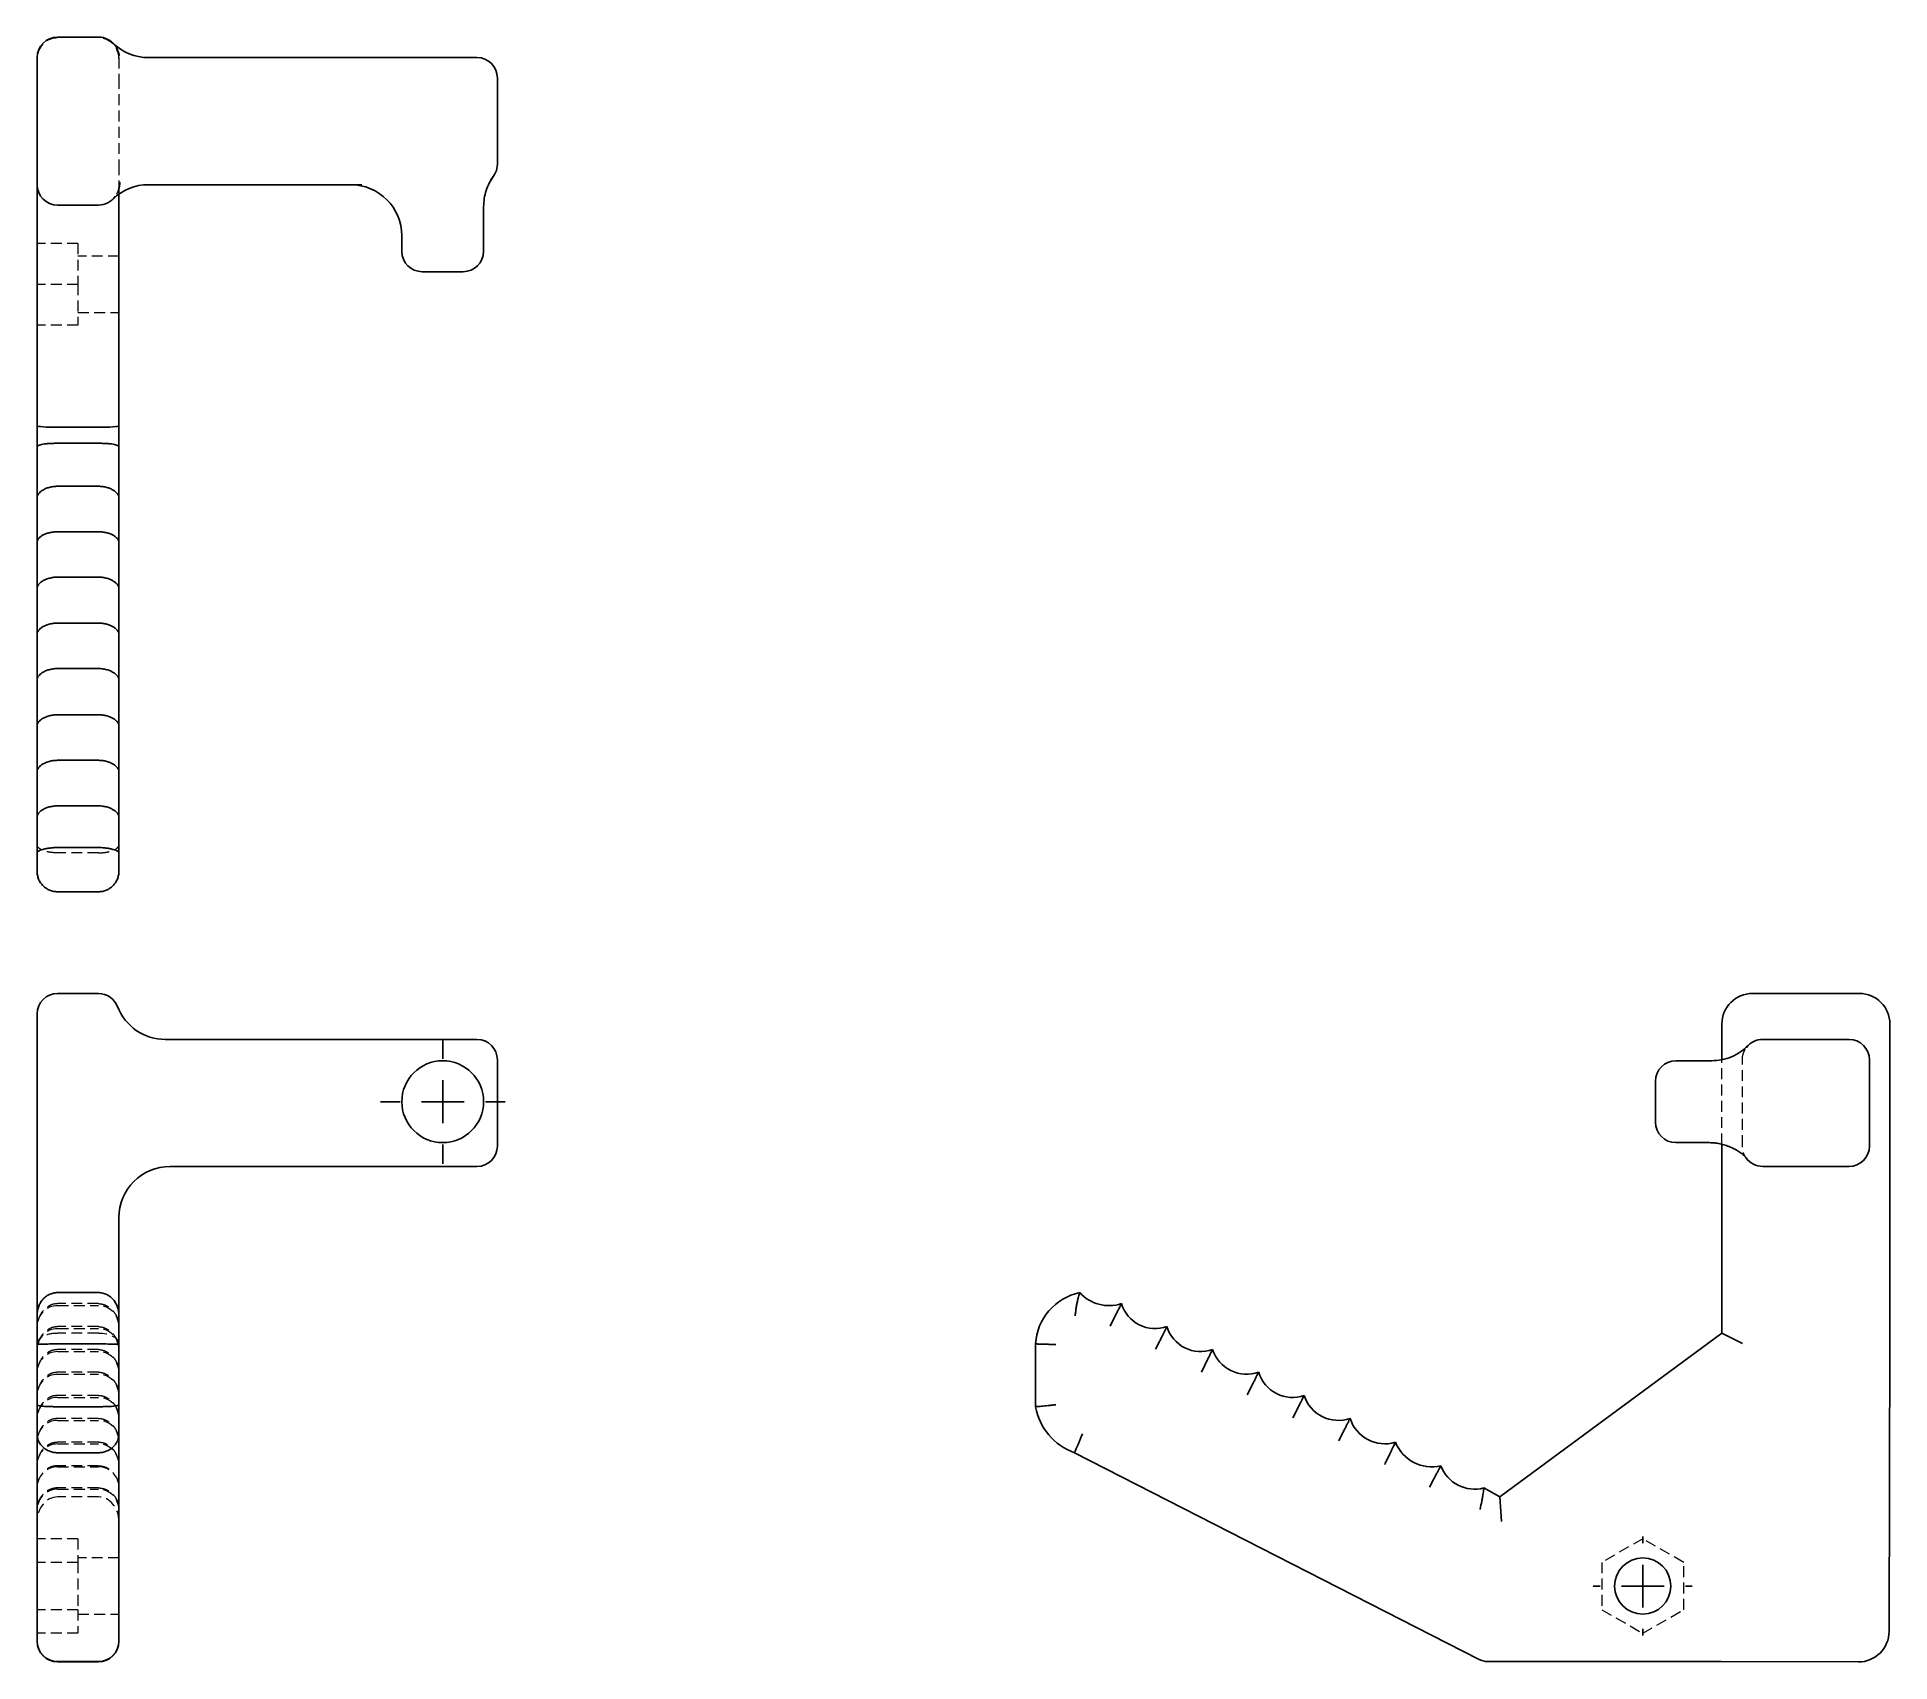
# Model space of a CAD drawing. Header units: millimetres. Extents: x 56 to 273, y 18 to 208.
import ezdxf

# ---------------------------------------------------------------- set-up
doc = ezdxf.new("R2010")
doc.units = ezdxf.units.MM
doc.linetypes.add('HIDDEN', pattern=[1.905, 1.27, -0.635])
doc.layers.add('10', color=7, linetype='Continuous')

# ---------------------------------------------------------------- blocks, each defined once
blk = doc.blocks.new('SW_CENTERMARKSYMBOL_0')
at = {"layer": '10', "color": 0}
for p, q in [((0, 5), (0, 7.29)), ((0, 0), (0, 2.5)), ((-5, 0), (-7.29, 0)), ((0, 0), (-2.5, 0)), ((0, 0), (0, -2.5)), ((0, 0), (2.5, 0)), ((5, 0), (7.29, 0)), ((0, -5), (0, -7.29))]:
    blk.add_line(p, q, dxfattribs=at)
blk = doc.blocks.new('SW_CENTERMARKSYMBOL_1')
at = {"layer": '10', "color": 0}
for p, q in [((0, 5), (0, 5.79)), ((0, 0), (0, 2.5)), ((-5, 0), (-5.79, 0)), ((0, 0), (-2.5, 0)), ((0, 0), (0, -2.5)), ((0, 0), (2.5, 0)), ((5, 0), (5.79, 0)), ((0, -5), (0, -5.79))]:
    blk.add_line(p, q, dxfattribs=at)

msp = doc.modelspace()

# ---------------------------------------------------------------- linework, layer by layer
at = {"color": 7, "linetype": 'Continuous', "lineweight": 25}
for p, q in [((63.33, 208), (58.54, 208)), ((56.14, 204.41), (56.14, 205.61)), ((56.14, 191.92), (56.14, 204.41)), ((69.19, 205.61), (107.63, 205.61)), ((110.03, 203.21), (110.03, 193.12)), ((56.14, 190.73), (56.14, 191.92)), ((56.14, 162.52), (56.14, 190.73)), ((65.72, 189.62), (65.72, 162.52)), ((94.02, 190.73), (69.19, 190.73)), ((63.33, 188.33), (58.54, 188.33)), ((108.41, 182.94), (108.41, 188.19)), ((98.83, 184.74), (98.83, 182.94)), ((106.01, 180.55), (101.22, 180.55)), ((56.14, 160.04), (56.14, 162.52)), ((63.33, 162.35), (58.54, 162.35)), ((65.72, 162.52), (65.72, 160.04)), ((56.14, 154.11), (56.14, 160.04)), ((63.33, 160.47), (58.54, 160.47)), ((65.72, 160.04), (65.72, 154.11)), ((56.14, 148.87), (56.14, 154.11)), ((63.33, 155.44), (58.54, 155.44)), ((65.72, 154.11), (65.72, 148.87)), ((63.33, 150.12), (58.54, 150.12)), ((56.14, 143.48), (56.14, 148.87)), ((65.72, 148.87), (65.72, 143.48)), ((56.14, 138.12), (56.14, 143.48)), ((63.33, 144.81), (58.54, 144.81)), ((65.72, 143.48), (65.72, 138.12)), ((63.33, 139.43), (58.54, 139.43)), ((56.14, 132.78), (56.14, 138.12)), ((65.72, 138.12), (65.72, 132.78)), ((56.14, 127.42), (56.14, 132.78)), ((63.33, 134.12), (58.54, 134.12)), ((65.72, 132.78), (65.72, 127.42)), ((63.33, 128.71), (58.54, 128.71)), ((56.14, 122.05), (56.14, 127.42)), ((65.72, 127.42), (65.72, 122.05)), ((56.14, 116.73), (56.14, 122.05)), ((63.33, 123.38), (58.54, 123.38)), ((65.72, 122.05), (65.72, 116.73)), ((63.33, 118.05), (58.54, 118.05)), ((56.14, 112.65), (56.14, 116.73)), ((65.72, 116.73), (65.72, 112.65)), ((63.33, 113.18), (58.54, 113.18)), ((56.14, 110.39), (56.14, 112.65)), ((65.72, 112.65), (65.72, 110.39)), ((63.33, 108), (58.54, 108)), ((63.33, 96.11), (58.54, 96.11)), ((256.92, 96.11), (269.41, 96.11)), ((56.14, 92.52), (56.14, 93.71)), ((65.57, 94.55), (65.56, 94.57)), ((56.14, 58.4), (56.14, 92.52)), ((253.33, 88.35), (253.33, 92.52)), ((273, 92.52), (273, 56.41)), ((71.15, 90.73), (107.63, 90.73)), ((258.12, 90.73), (268.21, 90.73)), ((110.03, 88.34), (110.03, 78.25)), ((252.14, 88.23), (247.94, 88.23)), ((270.61, 88.34), (270.61, 78.25)), ((245.55, 83.44), (245.55, 85.83)), ((245.55, 81.04), (245.55, 83.44)), ((247.94, 78.65), (251.86, 78.65)), ((253.33, 56.34), (253.33, 78.46)), ((107.63, 75.85), (71.71, 75.85)), ((268.21, 75.85), (258.12, 75.85)), ((65.72, 70.21), (65.72, 58.4)), ((63.33, 61.1), (58.54, 61.1)), ((56.14, 55.02), (56.14, 58.4)), ((65.72, 58.4), (65.72, 55.02)), ((273, 56.41), (272.91, 21.47)), ((56.14, 47.99), (56.14, 55.02)), ((63.33, 55.1), (58.54, 55.1)), ((65.72, 55.02), (65.72, 47.99)), ((173, 47.75), (173, 55.1)), ((227.35, 37.19), (253.33, 56.34)), ((253.33, 56.34), (255.73, 55.13)), ((56.14, 44.57), (56.14, 47.99)), ((63.33, 47.75), (58.54, 47.75)), ((65.72, 47.99), (65.72, 44.57)), ((56.14, 20.33), (56.14, 44.57)), ((65.72, 44.57), (65.72, 20.33)), ((63.33, 42.37), (58.54, 42.37)), ((224.85, 18.2), (177.55, 42.37)), ((225.47, 38.25), (227.35, 37.19)), ((227.35, 37.19), (227.52, 34.34)), ((56.14, 20.29), (56.14, 20.33)), ((65.72, 20.33), (65.72, 20.29)), ((63.33, 17.93), (58.54, 17.93)), ((63.33, 17.89), (58.54, 17.89)), ((253.23, 17.93), (225.94, 17.93)), ((269.31, 17.89), (253.23, 17.93))]:
    msp.add_line(p, q, dxfattribs=at)
at = {"color": 7, "linetype": 'HIDDEN', "lineweight": 18}
for p, q in [((65.72, 205.61), (65.72, 203.21)), ((65.72, 203.21), (65.72, 193.12)), ((65.72, 193.12), (65.72, 190.73)), ((65.3, 189.37), (65.29, 189.36)), ((65.72, 190.73), (65.72, 189.62)), ((94.17, 190.73), (94.02, 190.73)), ((60.93, 183.86), (56.14, 183.86)), ((60.93, 183.86), (60.93, 179.07)), ((65.72, 182.36), (60.93, 182.36)), ((60.93, 179.07), (56.14, 179.07)), ((60.93, 179.07), (60.93, 174.28)), ((60.93, 175.78), (65.72, 175.78)), ((60.93, 174.28), (56.14, 174.28)), ((63.33, 112.55), (58.54, 112.55)), ((253.33, 78.46), (253.33, 88.35)), ((255.73, 78.25), (255.73, 88.34)), ((63.33, 59.81), (58.54, 59.81)), ((58.54, 59.58), (63.33, 59.58)), ((63.33, 57.12), (58.54, 57.12)), ((58.54, 56.89), (63.33, 56.89)), ((63.33, 56.34), (58.54, 56.34)), ((63.33, 54.44), (58.54, 54.44)), ((58.54, 54.2), (63.33, 54.2)), ((63.33, 51.79), (58.54, 51.79)), ((58.54, 51.55), (63.33, 51.55)), ((63.33, 49.08), (58.54, 49.08)), ((58.54, 48.84), (63.33, 48.84)), ((63.33, 46.38), (58.54, 46.38)), ((58.54, 46.15), (63.33, 46.15)), ((63.33, 43.59), (58.54, 43.59)), ((58.54, 43.41), (63.33, 43.41)), ((63.33, 40.85), (58.54, 40.85)), ((58.54, 40.73), (63.33, 40.73)), ((63.33, 38.25), (58.54, 38.25)), ((58.54, 38.1), (63.33, 38.1)), ((63.33, 37.19), (58.54, 37.19)), ((60.93, 32.3), (56.14, 32.3)), ((60.93, 32.3), (60.93, 29.54)), ((244.07, 32.3), (239.28, 29.54)), ((248.86, 29.54), (244.07, 32.3)), ((60.93, 29.54), (56.14, 29.54)), ((65.72, 30.06), (60.93, 30.06)), ((60.93, 29.54), (60.93, 24)), ((239.28, 29.54), (239.28, 24)), ((248.86, 24), (248.86, 29.54)), ((60.93, 24), (56.14, 24)), ((60.93, 24), (60.93, 21.24)), ((239.28, 24), (244.07, 21.24)), ((244.07, 21.24), (248.86, 24)), ((60.93, 23.48), (65.72, 23.48)), ((60.93, 21.24), (56.14, 21.24))]:
    msp.add_line(p, q, dxfattribs=at)
at = {"color": 7, "linetype": 'Continuous', "lineweight": 25}
for centre, radius in [((103.62, 83.44), 4.79), ((244.07, 26.77), 3.29)]:
    msp.add_circle(centre, radius, dxfattribs=at)
for centre, radius, start, end in [((58.54, 205.61), 2.39, 90, 180), ((63.33, 205.61), 2.39, 35.5304, 90), ((69.19, 211.59), 5.99, 225.5847, 270), ((107.63, 203.21), 2.39, 0, 90), ((107.63, 193.12), 2.39, 311.7977, 0), ((58.54, 190.73), 2.39, 180, 270), ((63.33, 190.73), 2.39, 270, 324.4696), ((69.19, 184.74), 5.99, 90, 134.4153), ((92.84, 184.74), 5.99, 0, 90), ((101.22, 182.94), 2.39, 180, 270), ((106.01, 182.94), 2.39, 270, 0), ((58.54, 93.71), 2.39, 90, 180), ((63.33, 93.71), 2.39, 20.3843, 90), ((256.92, 92.52), 3.59, 90, 180), ((269.41, 92.52), 3.59, 0, 90), ((71.15, 96.72), 5.99, 201.0125, 270), ((107.63, 88.34), 2.39, 0, 90), ((258.12, 88.34), 2.39, 90, 142.509), ((268.21, 88.34), 2.39, 0, 90), ((247.94, 85.83), 2.39, 90, 180), ((247.94, 81.04), 2.39, 180, 270), ((107.63, 78.25), 2.39, 270, 0), ((268.21, 78.25), 2.39, 270, 0), ((258.12, 78.25), 2.39, 215.0508, 270), ((71.71, 69.87), 5.99, 90, 180), ((179.53, 54.71), 6.54, 101.9165, 176.5563), ((181.6, 64.18), 4.6, 221.9483, 288.4347), ((187.02, 61.05), 4.16, 197.2782, 289.0631), ((192.33, 58.34), 4.14, 197.1393, 289.466), ((197.72, 55.77), 4.22, 198.3899, 289.3978), ((203.07, 52.96), 4.12, 196.5528, 289.391), ((179.94, 49), 7.05, 190.2488, 250.2238), ((208.45, 50.37), 4.22, 197.8606, 288.8779), ((213.88, 47.68), 4.27, 197.6499, 286.9837), ((219.37, 45.3), 4.58, 201.9327, 283.4853), ((224.38, 42.3), 4.2, 200.1604, 285.178), ((58.54, 20.33), 2.39, 180, 270), ((58.54, 20.29), 2.39, 180.0001, 270.0001), ((63.33, 20.33), 2.39, 270, 0), ((63.33, 20.29), 2.39, 269.9999, 359.9999), ((269.31, 21.48), 3.59, 269.8479, 359.8479), ((225.94, 20.33), 2.39, 242.9304, 270)]:
    msp.add_arc(centre, radius, start, end, dxfattribs=at)
at = {"color": 7, "linetype": 'HIDDEN', "lineweight": 18}
for centre, start, end in [((58.54, 205.51), 89.9999, 179.9999), ((63.33, 205.51), 0.0001, 90.0001), ((58.54, 57.18), 90, 180), ((63.33, 57.18), 0, 90), ((58.54, 54.49), 90, 180), ((63.33, 54.49), 0, 90), ((58.54, 51.81), 90, 180), ((63.33, 51.81), 0, 90), ((58.54, 49.15), 90, 180), ((63.33, 49.15), 0, 90), ((58.54, 46.45), 90, 180), ((63.33, 46.45), 0, 90), ((58.54, 43.76), 90, 180), ((63.33, 43.76), 0, 90), ((58.54, 41.01), 90, 180), ((63.33, 41.01), 0, 90), ((58.54, 38.33), 90, 167.8831), ((63.33, 38.33), 12.1899, 90), ((58.54, 35.71), 90, 180), ((63.33, 35.71), 0, 90)]:
    msp.add_arc(centre, 2.39, start, end, dxfattribs=at)
at = {"color": 7, "linetype": 'Continuous', "lineweight": 25}
for centre, start_param, end_param in [((58.54, 162.52), 3.141593, 4.712389), ((63.33, 162.52), 4.712389, 6.283185)]:
    msp.add_ellipse(centre, major_axis=(2.39, 0), ratio=0.071724, start_param=start_param, end_param=end_param, dxfattribs=at)
at = {"color": 7, "linetype": 'HIDDEN', "lineweight": 18}
for centre, major_axis, ratio, start_param, end_param in [((58.54, 55.13), (2.39, 0), 0.505223, 1.570796, 3.141593), ((63.33, 55.13), (2.39, 0), 0.505223, 0, 1.570796), ((58.54, 34.34), (0, 2.85), 0.840753, 0, 1.570796), ((63.33, 34.34), (0, 2.85), 0.840753, 4.712389, 6.283185)]:
    msp.add_ellipse(centre, major_axis=major_axis, ratio=ratio, start_param=start_param, end_param=end_param, dxfattribs=at)
for points, knots in [([(65.27, 207), (65.19, 207.11), (65.1, 207.22), (65.07, 207.24), (65.07, 207.24)], [0, 0, 0, 0, 0.965416, 1, 1, 1, 1]), ([(65.29, 206.98), (65.3, 206.96), (65.33, 206.92), (65.38, 206.84), (65.43, 206.75), (65.48, 206.65), (65.57, 206.46), (65.68, 206.19), (65.71, 205.78), (65.72, 205.61)], [0, 0, 0, 0, 0.077934, 0.185457, 0.288921, 0.388395, 0.483959, 0.783289, 1, 1, 1, 1]), ([(65.29, 206.98), (65.36, 206.86), (65.5, 206.65), (65.69, 206.21), (65.78, 205.81), (65.82, 205.5), (65.82, 205.36), (65.82, 205.29)], [0, 0, 0, 0, 0.352464, 0.641452, 0.857292, 0.937177, 1, 1, 1, 1]), ([(65.82, 191.04), (65.82, 190.97), (65.82, 190.83), (65.79, 190.52), (65.69, 190.12), (65.5, 189.68), (65.36, 189.47), (65.29, 189.35)], [0, 0, 0, 0, 0.06229, 0.142499, 0.358589, 0.646848, 1, 1, 1, 1]), ([(109.32, 191.43), (109.39, 191.51), (109.49, 191.61), (109.51, 191.63), (109.51, 191.64)], [0, 0, 0, 0, 0.744129, 1, 1, 1, 1]), ([(65.04, 189.05), (65.05, 189.06), (65.07, 189.08), (65.19, 189.23), (65.27, 189.33)], [0, 0, 0, 0, 0.330077, 1, 1, 1, 1]), ([(65.72, 190.73), (65.71, 190.55), (65.68, 190.14), (65.55, 189.83), (65.47, 189.67), (65.44, 189.61)], [0, 0, 0, 0, 0.314862, 0.749161, 1, 1, 1, 1]), ([(58.54, 112.55), (58.38, 112.55), (58.22, 112.56), (57.92, 112.59), (57.76, 112.6), (57.47, 112.65), (57.34, 112.68), (57.08, 112.75), (56.95, 112.79), (56.73, 112.88), (56.63, 112.92), (56.46, 113.03), (56.38, 113.08), (56.26, 113.19), (56.22, 113.25), (56.16, 113.37), (56.14, 113.43), (56.14, 113.49)], [0, 0, 0, 0, 0.125, 0.125, 0.25, 0.25, 0.375, 0.375, 0.5, 0.5, 0.625, 0.625, 0.75, 0.75, 0.875, 0.875, 1, 1, 1, 1]), ([(63.33, 112.55), (63.48, 112.55), (63.64, 112.56), (63.95, 112.59), (64.1, 112.6), (64.39, 112.65), (64.53, 112.68), (64.79, 112.75), (64.91, 112.79), (65.13, 112.88), (65.23, 112.92), (65.4, 113.03), (65.48, 113.08), (65.6, 113.19), (65.64, 113.25), (65.71, 113.37), (65.72, 113.43), (65.72, 113.49)], [0, 0, 0, 0, 0.125, 0.125, 0.25, 0.25, 0.375, 0.375, 0.5, 0.5, 0.625, 0.625, 0.75, 0.75, 0.875, 0.875, 1, 1, 1, 1]), ([(255.73, 88.34), (255.73, 88.42), (255.73, 88.6), (255.77, 88.83), (255.83, 89.05), (255.91, 89.25), (256.02, 89.5), (256.15, 89.7), (256.22, 89.79), (256.24, 89.82)], [0, 0, 0, 0, 0.089753, 0.190561, 0.302861, 0.426969, 0.563118, 0.840883, 1, 1, 1, 1]), ([(256.4, 90), (256.4, 90), (256.4, 90), (256.28, 89.87), (256.22, 89.79)], [0, 0, 0, 0, 0.427887, 1, 1, 1, 1]), ([(256.16, 76.87), (256.17, 76.85), (256.2, 76.82), (256.23, 76.77), (256.26, 76.74), (256.29, 76.71), (256.31, 76.68), (256.32, 76.67), (256.34, 76.65), (256.33, 76.65), (256.25, 76.74), (256.12, 76.92), (256, 77.13), (255.91, 77.33), (255.86, 77.46), (255.81, 77.6), (255.78, 77.75), (255.75, 77.91), (255.73, 78.07), (255.73, 78.19), (255.73, 78.25)], [0, 0, 0, 0, 0.036142, 0.07213, 0.107974, 0.143683, 0.179269, 0.21474, 0.250108, 0.374371, 0.500108, 0.626823, 0.750046, 0.793175, 0.833769, 0.871856, 0.907473, 0.940664, 0.971483, 1, 1, 1, 1]), ([(58.54, 59.81), (58.31, 59.79), (57.87, 59.74), (57.22, 59.37), (56.67, 58.85), (56.47, 58.39), (56.38, 58.19)], [0, 0, 0, 0, 0.220806, 0.440085, 0.766091, 1, 1, 1, 1]), ([(63.33, 59.81), (63.5, 59.81), (63.67, 59.79), (64, 59.7), (64.16, 59.63), (64.46, 59.47), (64.6, 59.37), (64.85, 59.16), (64.96, 59.04), (65.17, 58.8), (65.26, 58.66), (65.43, 58.39), (65.49, 58.25), (65.61, 57.95), (65.65, 57.8), (65.69, 57.57), (65.7, 57.5), (65.72, 57.34), (65.72, 57.26), (65.72, 57.18)], [0, 0, 0, 0, 0.125, 0.125, 0.25, 0.25, 0.375, 0.375, 0.5, 0.5, 0.625, 0.625, 0.75, 0.75, 0.875, 0.875, 0.9375, 0.9375, 1, 1, 1, 1]), ([(56.32, 58.07), (56.3, 58.03), (56.17, 57.78), (56.15, 57.47), (56.14, 57.21), (56.14, 57.19), (56.14, 57.18)], [0, 0, 0, 0, 0.145936, 0.920758, 0.988332, 1, 1, 1, 1]), ([(58.54, 57.12), (58.32, 57.09), (57.87, 57.05), (57.22, 56.67), (56.68, 56.17), (56.48, 55.71), (56.4, 55.53)], [0, 0, 0, 0, 0.223711, 0.445821, 0.778288, 1, 1, 1, 1]), ([(63.33, 57.12), (63.5, 57.12), (63.67, 57.09), (64, 57), (64.16, 56.93), (64.46, 56.77), (64.6, 56.68), (64.85, 56.46), (64.96, 56.35), (65.17, 56.1), (65.26, 55.97), (65.42, 55.7), (65.49, 55.55), (65.6, 55.26), (65.65, 55.11), (65.69, 54.88), (65.7, 54.8), (65.72, 54.65), (65.72, 54.57), (65.72, 54.49)], [0, 0, 0, 0, 0.125, 0.125, 0.25, 0.25, 0.375, 0.375, 0.5, 0.5, 0.625, 0.625, 0.75, 0.75, 0.875, 0.875, 0.9375, 0.9375, 1, 1, 1, 1]), ([(56.32, 55.37), (56.3, 55.33), (56.16, 55.08), (56.15, 54.77), (56.14, 54.52), (56.14, 54.5), (56.14, 54.49)], [0, 0, 0, 0, 0.146798, 0.939562, 0.98812, 1, 1, 1, 1]), ([(58.54, 54.44), (58.31, 54.41), (57.87, 54.37), (57.21, 53.99), (56.67, 53.48), (56.47, 53.02), (56.39, 52.83)], [0, 0, 0, 0, 0.223157, 0.444756, 0.774122, 1, 1, 1, 1]), ([(63.33, 54.44), (63.5, 54.44), (63.67, 54.41), (64, 54.32), (64.16, 54.25), (64.46, 54.09), (64.6, 53.99), (64.85, 53.78), (64.96, 53.67), (65.17, 53.42), (65.26, 53.29), (65.42, 53.01), (65.49, 52.87), (65.6, 52.58), (65.65, 52.42), (65.69, 52.19), (65.7, 52.12), (65.72, 51.96), (65.72, 51.88), (65.72, 51.81)], [0, 0, 0, 0, 0.125, 0.125, 0.25, 0.25, 0.375, 0.375, 0.5, 0.5, 0.625, 0.625, 0.75, 0.75, 0.875, 0.875, 0.9375, 0.9375, 1, 1, 1, 1]), ([(56.32, 52.69), (56.3, 52.65), (56.16, 52.39), (56.15, 52.08), (56.14, 51.83), (56.14, 51.81), (56.14, 51.81)], [0, 0, 0, 0, 0.150789, 0.934349, 0.988116, 1, 1, 1, 1]), ([(56.32, 50.03), (56.3, 49.99), (56.16, 49.74), (56.15, 49.43), (56.14, 49.18), (56.14, 49.16), (56.14, 49.15)], [0, 0, 0, 0, 0.145716, 0.93251, 0.98825, 1, 1, 1, 1]), ([(58.54, 51.79), (58.32, 51.76), (57.88, 51.72), (57.22, 51.34), (56.68, 50.83), (56.48, 50.37), (56.39, 50.18)], [0, 0, 0, 0, 0.2209731, 0.4403259, 0.7711907, 1, 1, 1, 1]), ([(63.33, 51.79), (63.5, 51.79), (63.67, 51.76), (64, 51.67), (64.16, 51.6), (64.46, 51.44), (64.6, 51.34), (64.85, 51.13), (64.96, 51.01), (65.17, 50.76), (65.26, 50.63), (65.42, 50.36), (65.49, 50.22), (65.6, 49.92), (65.65, 49.77), (65.69, 49.54), (65.7, 49.46), (65.72, 49.31), (65.72, 49.23), (65.72, 49.15)], [0, 0, 0, 0, 0.125, 0.125, 0.25, 0.25, 0.375, 0.375, 0.5, 0.5, 0.625, 0.625, 0.75, 0.75, 0.875, 0.875, 0.9375, 0.9375, 1, 1, 1, 1]), ([(58.54, 49.08), (58.31, 49.05), (57.87, 49.01), (57.22, 48.63), (56.68, 48.12), (56.48, 47.66), (56.4, 47.48)], [0, 0, 0, 0, 0.2232948, 0.4450098, 0.7757927, 1, 1, 1, 1]), ([(63.33, 49.08), (63.5, 49.08), (63.67, 49.05), (64, 48.96), (64.16, 48.89), (64.46, 48.73), (64.6, 48.63), (64.85, 48.42), (64.96, 48.31), (65.17, 48.06), (65.26, 47.93), (65.42, 47.65), (65.49, 47.51), (65.6, 47.22), (65.65, 47.07), (65.69, 46.84), (65.7, 46.76), (65.72, 46.6), (65.72, 46.53), (65.72, 46.45)], [0, 0, 0, 0, 0.125, 0.125, 0.25, 0.25, 0.375, 0.375, 0.5, 0.5, 0.625, 0.625, 0.75, 0.75, 0.875, 0.875, 0.9375, 0.9375, 1, 1, 1, 1]), ([(56.32, 47.33), (56.3, 47.29), (56.16, 47.03), (56.15, 46.73), (56.14, 46.47), (56.14, 46.45), (56.14, 46.45)], [0, 0, 0, 0, 0.148642, 0.93313, 0.988126, 1, 1, 1, 1]), ([(58.54, 46.38), (58.31, 46.36), (57.87, 46.31), (57.22, 45.94), (56.68, 45.43), (56.48, 44.97), (56.4, 44.79)], [0, 0, 0, 0, 0.2238966, 0.4462297, 0.7770658, 1, 1, 1, 1]), ([(63.33, 46.38), (63.5, 46.38), (63.67, 46.36), (64, 46.27), (64.16, 46.2), (64.46, 46.04), (64.6, 45.94), (64.85, 45.73), (64.96, 45.61), (65.17, 45.37), (65.26, 45.23), (65.42, 44.96), (65.49, 44.82), (65.6, 44.53), (65.65, 44.37), (65.69, 44.15), (65.7, 44.07), (65.72, 43.92), (65.72, 43.84), (65.72, 43.76)], [0, 0, 0, 0, 0.125, 0.125, 0.25, 0.25, 0.375, 0.375, 0.5, 0.5, 0.625, 0.625, 0.75, 0.75, 0.875, 0.875, 0.9375, 0.9375, 1, 1, 1, 1]), ([(56.32, 44.64), (56.3, 44.6), (56.16, 44.34), (56.15, 44.04), (56.14, 43.78), (56.14, 43.76), (56.14, 43.76)], [0, 0, 0, 0, 0.145748, 0.937484, 0.988157, 1, 1, 1, 1]), ([(58.54, 43.59), (58.31, 43.57), (57.86, 43.52), (57.19, 43.15), (56.67, 42.66), (56.48, 42.23), (56.41, 42.06)], [0, 0, 0, 0, 0.2345, 0.467631, 0.797817, 1, 1, 1, 1]), ([(65.55, 41.86), (65.45, 42.1), (65.24, 42.6), (64.67, 43.15), (64, 43.52), (63.55, 43.57), (63.33, 43.59)], [0, 0, 0, 0, 0.2649012, 0.5691304, 0.7839346, 1, 1, 1, 1]), ([(56.32, 41.87), (56.29, 41.83), (56.16, 41.59), (56.15, 41.28), (56.14, 41.04), (56.14, 41.02), (56.14, 41.01)], [0, 0, 0, 0, 0.154419, 0.927741, 0.987683, 1, 1, 1, 1]), ([(65.72, 41.01), (65.72, 41.02), (65.72, 41.04), (65.72, 41.28), (65.71, 41.56), (65.6, 41.77), (65.59, 41.79)], [0, 0, 0, 0, 0.013795, 0.08093, 0.947044, 1, 1, 1, 1]), ([(56.31, 39.17), (56.29, 39.13), (56.16, 38.89), (56.15, 38.6), (56.14, 38.36), (56.14, 38.34), (56.14, 38.34)], [0, 0, 0, 0, 0.1518007, 0.9248632, 0.9873398, 1, 1, 1, 1]), ([(58.54, 40.85), (58.31, 40.83), (57.86, 40.78), (57.28, 40.49), (57.01, 40.2), (56.89, 40.06)], [0, 0, 0, 0, 0.35167, 0.701379, 1, 1, 1, 1]), ([(63.33, 40.85), (63.55, 40.83), (64.01, 40.78), (64.64, 40.45), (64.94, 40.12), (65.09, 39.94)], [0, 0, 0, 0, 0.321227, 0.640662, 1, 1, 1, 1]), ([(65.59, 39.09), (65.6, 39.07), (65.71, 38.86), (65.72, 38.6), (65.72, 38.36), (65.72, 38.34), (65.72, 38.34)], [0, 0, 0, 0, 0.051668, 0.915993, 0.9858452, 1, 1, 1, 1]), ([(58.54, 38.25), (58.37, 38.25), (58.21, 38.23), (57.9, 38.16), (57.74, 38.11), (57.45, 37.98), (57.31, 37.9), (57.05, 37.7), (56.93, 37.6), (56.71, 37.36), (56.62, 37.23), (56.45, 36.96), (56.37, 36.82), (56.2, 36.38), (56.14, 36.06), (56.14, 35.74)], [0, 0, 0, 0, 0.125, 0.125, 0.25, 0.25, 0.375, 0.375, 0.5, 0.5, 0.625, 0.625, 0.75, 0.75, 1, 1, 1, 1]), ([(63.33, 38.25), (63.49, 38.25), (63.65, 38.23), (63.96, 38.16), (64.12, 38.11), (64.41, 37.98), (64.55, 37.9), (64.81, 37.7), (64.93, 37.6), (65.15, 37.36), (65.25, 37.23), (65.42, 36.96), (65.49, 36.82), (65.66, 36.38), (65.72, 36.06), (65.72, 35.74)], [0, 0, 0, 0, 0.125, 0.125, 0.25, 0.25, 0.375, 0.375, 0.5, 0.5, 0.625, 0.625, 0.75, 0.75, 1, 1, 1, 1])]:
    msp.add_open_spline(points, degree=3, knots=knots, dxfattribs=at)
at = {"color": 7, "linetype": 'Continuous', "lineweight": 25}
for points, knots in [([(108.41, 188.17), (108.42, 188.48), (108.45, 189.12), (108.71, 190.11), (109.07, 190.99), (109.36, 191.42), (109.52, 191.65)], [0, 0, 0, 0, 0.21538, 0.436846, 0.690941, 1, 1, 1, 1]), ([(58.54, 160.47), (58.37, 160.47), (58.21, 160.47), (57.9, 160.46), (57.74, 160.46), (57.45, 160.44), (57.31, 160.43), (57.05, 160.4), (56.93, 160.38), (56.71, 160.35), (56.62, 160.33), (56.45, 160.28), (56.37, 160.25), (56.2, 160.17), (56.14, 160.11), (56.14, 160.04)], [0, 0, 0, 0, 0.125, 0.125, 0.25, 0.25, 0.375, 0.375, 0.5, 0.5, 0.625, 0.625, 0.75, 0.75, 1, 1, 1, 1]), ([(63.33, 160.47), (63.49, 160.47), (63.65, 160.47), (63.96, 160.46), (64.12, 160.46), (64.41, 160.44), (64.55, 160.43), (64.81, 160.4), (64.93, 160.38), (65.15, 160.35), (65.25, 160.33), (65.42, 160.28), (65.49, 160.25), (65.66, 160.17), (65.72, 160.11), (65.72, 160.04)], [0, 0, 0, 0, 0.125, 0.125, 0.25, 0.25, 0.375, 0.375, 0.5, 0.5, 0.625, 0.625, 0.75, 0.75, 1, 1, 1, 1]), ([(58.54, 155.44), (58.36, 155.44), (58.2, 155.43), (57.87, 155.38), (57.71, 155.35), (57.41, 155.27), (57.27, 155.22), (57.02, 155.11), (56.9, 155.06), (56.7, 154.93), (56.6, 154.86), (56.44, 154.72), (56.37, 154.65), (56.26, 154.5), (56.21, 154.42), (56.17, 154.31), (56.16, 154.27), (56.15, 154.19), (56.14, 154.15), (56.14, 154.11)], [0, 0, 0, 0, 0.125, 0.125, 0.25, 0.25, 0.375, 0.375, 0.5, 0.5, 0.625, 0.625, 0.75, 0.75, 0.875, 0.875, 0.9375, 0.9375, 1, 1, 1, 1]), ([(63.33, 155.44), (63.5, 155.44), (63.67, 155.43), (63.99, 155.38), (64.15, 155.35), (64.45, 155.27), (64.59, 155.22), (64.84, 155.11), (64.96, 155.06), (65.17, 154.93), (65.26, 154.86), (65.42, 154.72), (65.49, 154.65), (65.6, 154.5), (65.65, 154.42), (65.69, 154.31), (65.7, 154.27), (65.72, 154.19), (65.72, 154.15), (65.72, 154.11)], [0, 0, 0, 0, 0.125, 0.125, 0.25, 0.25, 0.375, 0.375, 0.5, 0.5, 0.625, 0.625, 0.75, 0.75, 0.875, 0.875, 0.9375, 0.9375, 1, 1, 1, 1]), ([(58.54, 150.12), (58.36, 150.12), (58.19, 150.11), (57.87, 150.07), (57.71, 150.04), (57.41, 149.97), (57.27, 149.92), (57.02, 149.82), (56.9, 149.77), (56.69, 149.65), (56.6, 149.59), (56.44, 149.45), (56.37, 149.39), (56.26, 149.25), (56.21, 149.17), (56.17, 149.06), (56.16, 149.02), (56.15, 148.95), (56.14, 148.91), (56.14, 148.87)], [0, 0, 0, 0, 0.125, 0.125, 0.25, 0.25, 0.375, 0.375, 0.5, 0.5, 0.625, 0.625, 0.75, 0.75, 0.875, 0.875, 0.9375, 0.9375, 1, 1, 1, 1]), ([(63.33, 150.12), (63.5, 150.12), (63.67, 150.11), (64, 150.07), (64.16, 150.04), (64.45, 149.97), (64.59, 149.92), (64.84, 149.82), (64.96, 149.77), (65.17, 149.65), (65.26, 149.59), (65.42, 149.45), (65.49, 149.39), (65.6, 149.25), (65.65, 149.17), (65.69, 149.06), (65.7, 149.02), (65.72, 148.95), (65.72, 148.91), (65.72, 148.87)], [0, 0, 0, 0, 0.125, 0.125, 0.25, 0.25, 0.375, 0.375, 0.5, 0.5, 0.625, 0.625, 0.75, 0.75, 0.875, 0.875, 0.9375, 0.9375, 1, 1, 1, 1]), ([(58.54, 144.81), (58.36, 144.81), (58.19, 144.8), (57.86, 144.75), (57.7, 144.72), (57.4, 144.64), (57.27, 144.59), (57.01, 144.48), (56.9, 144.42), (56.69, 144.3), (56.6, 144.23), (56.44, 144.09), (56.37, 144.02), (56.26, 143.87), (56.21, 143.8), (56.17, 143.68), (56.16, 143.64), (56.15, 143.56), (56.14, 143.52), (56.14, 143.48)], [0, 0, 0, 0, 0.125, 0.125, 0.25, 0.25, 0.375, 0.375, 0.5, 0.5, 0.625, 0.625, 0.75, 0.75, 0.875, 0.875, 0.9375, 0.9375, 1, 1, 1, 1]), ([(63.33, 144.81), (63.5, 144.81), (63.67, 144.8), (64, 144.75), (64.16, 144.72), (64.46, 144.64), (64.6, 144.59), (64.85, 144.48), (64.96, 144.42), (65.17, 144.3), (65.26, 144.23), (65.42, 144.09), (65.49, 144.02), (65.6, 143.87), (65.65, 143.8), (65.69, 143.68), (65.7, 143.64), (65.72, 143.56), (65.72, 143.52), (65.72, 143.48)], [0, 0, 0, 0, 0.125, 0.125, 0.25, 0.25, 0.375, 0.375, 0.5, 0.5, 0.625, 0.625, 0.75, 0.75, 0.875, 0.875, 0.9375, 0.9375, 1, 1, 1, 1]), ([(58.54, 139.43), (58.36, 139.43), (58.19, 139.42), (57.86, 139.38), (57.7, 139.34), (57.41, 139.26), (57.27, 139.21), (57.01, 139.11), (56.9, 139.05), (56.69, 138.93), (56.6, 138.86), (56.44, 138.72), (56.37, 138.65), (56.26, 138.51), (56.21, 138.43), (56.17, 138.32), (56.16, 138.28), (56.15, 138.2), (56.14, 138.16), (56.14, 138.12)], [0, 0, 0, 0, 0.125, 0.125, 0.25, 0.25, 0.375, 0.375, 0.5, 0.5, 0.625, 0.625, 0.75, 0.75, 0.875, 0.875, 0.9375, 0.9375, 1, 1, 1, 1]), ([(63.33, 139.43), (63.5, 139.43), (63.67, 139.42), (64, 139.38), (64.16, 139.34), (64.46, 139.26), (64.6, 139.21), (64.85, 139.11), (64.96, 139.05), (65.17, 138.93), (65.26, 138.86), (65.42, 138.72), (65.49, 138.65), (65.6, 138.51), (65.65, 138.43), (65.69, 138.32), (65.7, 138.28), (65.72, 138.2), (65.72, 138.16), (65.72, 138.12)], [0, 0, 0, 0, 0.125, 0.125, 0.25, 0.25, 0.375, 0.375, 0.5, 0.5, 0.625, 0.625, 0.75, 0.75, 0.875, 0.875, 0.9375, 0.9375, 1, 1, 1, 1]), ([(58.54, 134.12), (58.36, 134.12), (58.19, 134.11), (57.86, 134.06), (57.7, 134.02), (57.4, 133.94), (57.26, 133.89), (57.01, 133.78), (56.9, 133.72), (56.69, 133.6), (56.6, 133.53), (56.44, 133.39), (56.37, 133.32), (56.26, 133.17), (56.21, 133.09), (56.17, 132.98), (56.16, 132.94), (56.15, 132.86), (56.14, 132.82), (56.14, 132.78)], [0, 0, 0, 0, 0.125, 0.125, 0.25, 0.25, 0.375, 0.375, 0.5, 0.5, 0.625, 0.625, 0.75, 0.75, 0.875, 0.875, 0.9375, 0.9375, 1, 1, 1, 1]), ([(63.33, 134.12), (63.5, 134.12), (63.67, 134.11), (64, 134.06), (64.16, 134.02), (64.46, 133.94), (64.6, 133.89), (64.85, 133.78), (64.96, 133.72), (65.17, 133.6), (65.26, 133.53), (65.42, 133.39), (65.49, 133.32), (65.6, 133.17), (65.65, 133.09), (65.69, 132.98), (65.7, 132.94), (65.72, 132.86), (65.72, 132.82), (65.72, 132.78)], [0, 0, 0, 0, 0.125, 0.125, 0.25, 0.25, 0.375, 0.375, 0.5, 0.5, 0.625, 0.625, 0.75, 0.75, 0.875, 0.875, 0.9375, 0.9375, 1, 1, 1, 1]), ([(58.54, 128.71), (58.36, 128.71), (58.19, 128.7), (57.86, 128.66), (57.7, 128.62), (57.41, 128.54), (57.27, 128.49), (57.01, 128.39), (56.9, 128.33), (56.69, 128.21), (56.6, 128.15), (56.44, 128.01), (56.37, 127.94), (56.26, 127.8), (56.21, 127.72), (56.17, 127.61), (56.16, 127.57), (56.15, 127.5), (56.14, 127.46), (56.14, 127.42)], [0, 0, 0, 0, 0.125, 0.125, 0.25, 0.25, 0.375, 0.375, 0.5, 0.5, 0.625, 0.625, 0.75, 0.75, 0.875, 0.875, 0.9375, 0.9375, 1, 1, 1, 1]), ([(63.33, 128.71), (63.5, 128.71), (63.67, 128.7), (64, 128.66), (64.16, 128.62), (64.46, 128.54), (64.6, 128.49), (64.85, 128.39), (64.96, 128.33), (65.17, 128.21), (65.26, 128.15), (65.42, 128.01), (65.49, 127.94), (65.6, 127.8), (65.65, 127.72), (65.69, 127.61), (65.7, 127.57), (65.72, 127.5), (65.72, 127.46), (65.72, 127.42)], [0, 0, 0, 0, 0.125, 0.125, 0.25, 0.25, 0.375, 0.375, 0.5, 0.5, 0.625, 0.625, 0.75, 0.75, 0.875, 0.875, 0.9375, 0.9375, 1, 1, 1, 1]), ([(58.54, 123.38), (58.36, 123.38), (58.19, 123.37), (57.86, 123.32), (57.7, 123.29), (57.4, 123.21), (57.27, 123.16), (57.01, 123.05), (56.9, 122.99), (56.69, 122.87), (56.6, 122.8), (56.44, 122.66), (56.37, 122.59), (56.26, 122.44), (56.21, 122.36), (56.17, 122.25), (56.16, 122.21), (56.15, 122.13), (56.14, 122.09), (56.14, 122.05)], [0, 0, 0, 0, 0.125, 0.125, 0.25, 0.25, 0.375, 0.375, 0.5, 0.5, 0.625, 0.625, 0.75, 0.75, 0.875, 0.875, 0.9375, 0.9375, 1, 1, 1, 1]), ([(63.33, 123.38), (63.5, 123.38), (63.67, 123.37), (64, 123.32), (64.16, 123.29), (64.46, 123.21), (64.6, 123.16), (64.85, 123.05), (64.96, 122.99), (65.17, 122.87), (65.26, 122.8), (65.42, 122.66), (65.49, 122.59), (65.6, 122.44), (65.65, 122.36), (65.69, 122.25), (65.7, 122.21), (65.72, 122.13), (65.72, 122.09), (65.72, 122.05)], [0, 0, 0, 0, 0.125, 0.125, 0.25, 0.25, 0.375, 0.375, 0.5, 0.5, 0.625, 0.625, 0.75, 0.75, 0.875, 0.875, 0.9375, 0.9375, 1, 1, 1, 1]), ([(58.54, 118.05), (58.36, 118.05), (58.19, 118.04), (57.86, 117.99), (57.7, 117.96), (57.4, 117.88), (57.26, 117.83), (57.01, 117.72), (56.9, 117.66), (56.69, 117.54), (56.6, 117.47), (56.44, 117.33), (56.37, 117.26), (56.26, 117.11), (56.21, 117.04), (56.17, 116.92), (56.16, 116.89), (56.15, 116.81), (56.14, 116.77), (56.14, 116.73)], [0, 0, 0, 0, 0.125, 0.125, 0.25, 0.25, 0.375, 0.375, 0.5, 0.5, 0.625, 0.625, 0.75, 0.75, 0.875, 0.875, 0.9375, 0.9375, 1, 1, 1, 1]), ([(63.33, 118.05), (63.5, 118.05), (63.67, 118.04), (64, 117.99), (64.16, 117.96), (64.46, 117.88), (64.6, 117.83), (64.85, 117.72), (64.96, 117.66), (65.17, 117.54), (65.26, 117.47), (65.43, 117.33), (65.49, 117.26), (65.61, 117.11), (65.65, 117.04), (65.69, 116.92), (65.7, 116.89), (65.72, 116.81), (65.72, 116.77), (65.72, 116.73)], [0, 0, 0, 0, 0.125, 0.125, 0.25, 0.25, 0.375, 0.375, 0.5, 0.5, 0.625, 0.625, 0.75, 0.75, 0.875, 0.875, 0.9375, 0.9375, 1, 1, 1, 1]), ([(58.54, 113.18), (58.37, 113.18), (58.2, 113.17), (57.87, 113.14), (57.71, 113.13), (57.41, 113.08), (57.27, 113.06), (57.01, 113), (56.89, 112.97), (56.68, 112.91), (56.58, 112.88), (56.42, 112.82), (56.36, 112.79), (56.25, 112.74), (56.21, 112.72), (56.15, 112.68), (56.14, 112.66), (56.14, 112.65)], [0, 0, 0, 0, 0.125, 0.125, 0.25, 0.25, 0.375, 0.375, 0.5, 0.5, 0.625, 0.625, 0.75, 0.75, 0.875, 0.875, 1, 1, 1, 1]), ([(63.33, 113.18), (63.5, 113.18), (63.66, 113.17), (63.99, 113.14), (64.15, 113.13), (64.45, 113.08), (64.59, 113.06), (64.85, 113), (64.97, 112.97), (65.18, 112.91), (65.28, 112.88), (65.44, 112.82), (65.51, 112.79), (65.61, 112.74), (65.65, 112.72), (65.71, 112.68), (65.72, 112.66), (65.72, 112.65)], [0, 0, 0, 0, 0.125, 0.125, 0.25, 0.25, 0.375, 0.375, 0.5, 0.5, 0.625, 0.625, 0.75, 0.75, 0.875, 0.875, 1, 1, 1, 1]), ([(58.54, 108), (58.38, 108), (58.22, 108.02), (57.92, 108.08), (57.76, 108.12), (57.47, 108.24), (57.34, 108.32), (57.08, 108.49), (56.95, 108.59), (56.73, 108.81), (56.63, 108.93), (56.46, 109.19), (56.38, 109.33), (56.26, 109.62), (56.22, 109.77), (56.16, 110.08), (56.14, 110.24), (56.14, 110.39)], [0, 0, 0, 0, 0.125, 0.125, 0.25, 0.25, 0.375, 0.375, 0.5, 0.5, 0.625, 0.625, 0.75, 0.75, 0.875, 0.875, 1, 1, 1, 1]), ([(63.33, 108), (63.48, 108), (63.64, 108.02), (63.95, 108.08), (64.1, 108.12), (64.39, 108.24), (64.53, 108.32), (64.79, 108.49), (64.91, 108.59), (65.13, 108.81), (65.23, 108.93), (65.4, 109.19), (65.48, 109.33), (65.6, 109.62), (65.64, 109.77), (65.71, 110.08), (65.72, 110.24), (65.72, 110.39)], [0, 0, 0, 0, 0.125, 0.125, 0.25, 0.25, 0.375, 0.375, 0.5, 0.5, 0.625, 0.625, 0.75, 0.75, 0.875, 0.875, 1, 1, 1, 1]), ([(256.41, 90.02), (256.12, 89.75), (255.53, 89.22), (254.47, 88.66), (253.33, 88.29), (252.54, 88.25), (252.14, 88.23)], [0, 0, 0, 0, 0.247585, 0.500053, 0.752504, 1, 1, 1, 1]), ([(251.87, 78.65), (252.08, 78.64), (252.49, 78.63), (253.11, 78.53), (253.76, 78.35), (254.37, 78.11), (254.92, 77.85), (255.41, 77.56), (255.85, 77.25), (256.05, 77), (256.16, 76.87)], [0, 0, 0, 0, 0.088848, 0.178755, 0.270792, 0.371996, 0.491836, 0.636667, 0.807563, 1, 1, 1, 1]), ([(58.54, 61.1), (58.37, 61.1), (58.2, 61.08), (57.87, 61.01), (57.71, 60.95), (57.41, 60.8), (57.27, 60.71), (57.01, 60.5), (56.89, 60.39), (56.68, 60.13), (56.58, 59.99), (56.42, 59.7), (56.36, 59.55), (56.25, 59.23), (56.21, 59.07), (56.15, 58.74), (56.14, 58.57), (56.14, 58.4)], [0, 0, 0, 0, 0.125, 0.125, 0.25, 0.25, 0.375, 0.375, 0.5, 0.5, 0.625, 0.625, 0.75, 0.75, 0.875, 0.875, 1, 1, 1, 1]), ([(63.33, 61.1), (63.5, 61.1), (63.66, 61.08), (63.99, 61.01), (64.15, 60.95), (64.45, 60.8), (64.59, 60.71), (64.85, 60.5), (64.97, 60.39), (65.18, 60.13), (65.28, 59.99), (65.44, 59.7), (65.51, 59.55), (65.61, 59.23), (65.65, 59.07), (65.71, 58.74), (65.72, 58.57), (65.72, 58.4)], [0, 0, 0, 0, 0.125, 0.125, 0.25, 0.25, 0.375, 0.375, 0.5, 0.5, 0.625, 0.625, 0.75, 0.75, 0.875, 0.875, 1, 1, 1, 1]), ([(178.18, 61.1), (178.18, 61.1), (178.17, 61.08), (178.14, 61.01), (178.13, 60.95), (178.08, 60.8), (178.06, 60.71), (178, 60.5), (177.97, 60.39), (177.91, 60.13), (177.88, 59.99), (177.82, 59.7), (177.79, 59.55), (177.74, 59.23), (177.72, 59.07), (177.68, 58.74), (177.66, 58.57), (177.65, 58.4)], [0, 0, 0, 0, 0.125, 0.125, 0.25, 0.25, 0.375, 0.375, 0.5, 0.5, 0.625, 0.625, 0.75, 0.75, 0.875, 0.875, 1, 1, 1, 1]), ([(183.05, 59.81), (183.05, 59.81), (183.04, 59.79), (182.99, 59.7), (182.96, 59.63), (182.88, 59.47), (182.83, 59.37), (182.72, 59.16), (182.66, 59.04), (182.54, 58.8), (182.47, 58.66), (182.33, 58.39), (182.26, 58.25), (182.11, 57.95), (182.04, 57.8), (181.92, 57.57), (181.89, 57.5), (181.81, 57.34), (181.77, 57.26), (181.73, 57.18)], [0, 0, 0, 0, 0.125, 0.125, 0.25, 0.25, 0.375, 0.375, 0.5, 0.5, 0.625, 0.625, 0.75, 0.75, 0.875, 0.875, 0.9375, 0.9375, 1, 1, 1, 1]), ([(188.38, 57.12), (188.38, 57.12), (188.37, 57.09), (188.32, 57), (188.29, 56.93), (188.21, 56.77), (188.16, 56.68), (188.05, 56.46), (187.99, 56.35), (187.87, 56.1), (187.8, 55.97), (187.66, 55.7), (187.59, 55.55), (187.44, 55.26), (187.36, 55.11), (187.25, 54.88), (187.21, 54.8), (187.13, 54.65), (187.09, 54.57), (187.05, 54.49)], [0, 0, 0, 0, 0.125, 0.125, 0.25, 0.25, 0.375, 0.375, 0.5, 0.5, 0.625, 0.625, 0.75, 0.75, 0.875, 0.875, 0.9375, 0.9375, 1, 1, 1, 1]), ([(58.54, 55.1), (58.38, 55.1), (58.22, 55.1), (57.92, 55.1), (57.76, 55.09), (57.47, 55.09), (57.34, 55.09), (57.08, 55.08), (56.95, 55.08), (56.73, 55.07), (56.63, 55.07), (56.46, 55.06), (56.38, 55.06), (56.26, 55.05), (56.22, 55.04), (56.16, 55.03), (56.14, 55.02), (56.14, 55.02)], [0, 0, 0, 0, 0.125, 0.125, 0.25, 0.25, 0.375, 0.375, 0.5, 0.5, 0.625, 0.625, 0.75, 0.75, 0.875, 0.875, 1, 1, 1, 1]), ([(63.33, 55.1), (63.48, 55.1), (63.64, 55.1), (63.95, 55.1), (64.1, 55.09), (64.39, 55.09), (64.53, 55.09), (64.79, 55.08), (64.91, 55.08), (65.13, 55.07), (65.23, 55.07), (65.4, 55.06), (65.48, 55.06), (65.6, 55.05), (65.64, 55.04), (65.71, 55.03), (65.72, 55.02), (65.72, 55.02)], [0, 0, 0, 0, 0.125, 0.125, 0.25, 0.25, 0.375, 0.375, 0.5, 0.5, 0.625, 0.625, 0.75, 0.75, 0.875, 0.875, 1, 1, 1, 1]), ([(173, 55.1), (173, 55.1), (173.02, 55.1), (173.08, 55.1), (173.12, 55.09), (173.24, 55.09), (173.32, 55.09), (173.49, 55.08), (173.59, 55.08), (173.81, 55.07), (173.93, 55.07), (174.19, 55.06), (174.33, 55.06), (174.62, 55.05), (174.77, 55.04), (175.08, 55.03), (175.24, 55.02), (175.39, 55.02)], [0, 0, 0, 0, 0.125, 0.125, 0.25, 0.25, 0.375, 0.375, 0.5, 0.5, 0.625, 0.625, 0.75, 0.75, 0.875, 0.875, 1, 1, 1, 1]), ([(193.71, 54.44), (193.71, 54.44), (193.7, 54.41), (193.66, 54.32), (193.62, 54.25), (193.54, 54.09), (193.49, 53.99), (193.39, 53.78), (193.33, 53.67), (193.21, 53.42), (193.15, 53.29), (193.01, 53.01), (192.94, 52.87), (192.8, 52.58), (192.72, 52.42), (192.61, 52.19), (192.57, 52.12), (192.5, 51.96), (192.46, 51.88), (192.42, 51.81)], [0, 0, 0, 0, 0.125, 0.125, 0.25, 0.25, 0.375, 0.375, 0.5, 0.5, 0.625, 0.625, 0.75, 0.75, 0.875, 0.875, 0.9375, 0.9375, 1, 1, 1, 1]), ([(199.12, 51.79), (199.12, 51.79), (199.11, 51.76), (199.06, 51.67), (199.02, 51.6), (198.94, 51.44), (198.89, 51.34), (198.78, 51.13), (198.72, 51.01), (198.6, 50.76), (198.53, 50.63), (198.39, 50.36), (198.32, 50.22), (198.17, 49.92), (198.09, 49.77), (197.98, 49.54), (197.94, 49.46), (197.86, 49.31), (197.82, 49.23), (197.78, 49.15)], [0, 0, 0, 0, 0.125, 0.125, 0.25, 0.25, 0.375, 0.375, 0.5, 0.5, 0.625, 0.625, 0.75, 0.75, 0.875, 0.875, 0.9375, 0.9375, 1, 1, 1, 1]), ([(58.54, 47.75), (58.38, 47.75), (58.22, 47.75), (57.92, 47.76), (57.76, 47.76), (57.47, 47.77), (57.33, 47.78), (57.07, 47.79), (56.95, 47.8), (56.62, 47.83), (56.44, 47.86), (56.26, 47.9), (56.22, 47.92), (56.16, 47.95), (56.14, 47.97), (56.14, 47.99)], [0, 0, 0, 0, 0.125, 0.125, 0.25, 0.25, 0.375, 0.375, 0.5, 0.5, 0.75, 0.75, 0.875, 0.875, 1, 1, 1, 1]), ([(63.33, 47.75), (63.48, 47.75), (63.64, 47.75), (63.95, 47.76), (64.1, 47.76), (64.39, 47.77), (64.53, 47.78), (64.79, 47.79), (64.91, 47.8), (65.24, 47.83), (65.42, 47.86), (65.6, 47.9), (65.64, 47.92), (65.71, 47.95), (65.72, 47.97), (65.72, 47.99)], [0, 0, 0, 0, 0.125, 0.125, 0.25, 0.25, 0.375, 0.375, 0.5, 0.5, 0.75, 0.75, 0.875, 0.875, 1, 1, 1, 1]), ([(173, 47.75), (173, 47.75), (173.02, 47.75), (173.08, 47.76), (173.12, 47.76), (173.24, 47.77), (173.32, 47.78), (173.49, 47.79), (173.59, 47.8), (173.92, 47.83), (174.19, 47.86), (174.62, 47.9), (174.77, 47.92), (175.08, 47.95), (175.24, 47.97), (175.39, 47.99)], [0, 0, 0, 0, 0.125, 0.125, 0.25, 0.25, 0.375, 0.375, 0.5, 0.5, 0.75, 0.75, 0.875, 0.875, 1, 1, 1, 1]), ([(204.43, 49.08), (204.43, 49.08), (204.42, 49.05), (204.38, 48.96), (204.34, 48.89), (204.26, 48.73), (204.21, 48.63), (204.11, 48.42), (204.05, 48.31), (203.93, 48.06), (203.86, 47.93), (203.72, 47.65), (203.65, 47.51), (203.51, 47.22), (203.43, 47.07), (203.32, 46.84), (203.28, 46.76), (203.2, 46.6), (203.16, 46.53), (203.12, 46.45)], [0, 0, 0, 0, 0.125, 0.125, 0.25, 0.25, 0.375, 0.375, 0.5, 0.5, 0.625, 0.625, 0.75, 0.75, 0.875, 0.875, 0.9375, 0.9375, 1, 1, 1, 1]), ([(209.81, 46.38), (209.81, 46.38), (209.8, 46.36), (209.75, 46.27), (209.72, 46.2), (209.64, 46.04), (209.59, 45.94), (209.48, 45.73), (209.42, 45.61), (209.3, 45.37), (209.23, 45.23), (209.09, 44.96), (209.02, 44.82), (208.87, 44.53), (208.8, 44.37), (208.68, 44.15), (208.64, 44.07), (208.56, 43.92), (208.52, 43.84), (208.48, 43.76)], [0, 0, 0, 0, 0.125, 0.125, 0.25, 0.25, 0.375, 0.375, 0.5, 0.5, 0.625, 0.625, 0.75, 0.75, 0.875, 0.875, 0.9375, 0.9375, 1, 1, 1, 1]), ([(58.54, 42.37), (58.38, 42.37), (58.22, 42.38), (57.92, 42.44), (57.76, 42.48), (57.47, 42.59), (57.34, 42.66), (57.08, 42.82), (56.95, 42.91), (56.73, 43.11), (56.63, 43.22), (56.46, 43.47), (56.38, 43.59), (56.26, 43.86), (56.22, 44), (56.16, 44.28), (56.14, 44.43), (56.14, 44.57)], [0, 0, 0, 0, 0.125, 0.125, 0.25, 0.25, 0.375, 0.375, 0.5, 0.5, 0.625, 0.625, 0.75, 0.75, 0.875, 0.875, 1, 1, 1, 1]), ([(63.33, 42.37), (63.48, 42.37), (63.64, 42.38), (63.95, 42.44), (64.1, 42.48), (64.39, 42.59), (64.53, 42.66), (64.79, 42.82), (64.91, 42.91), (65.13, 43.11), (65.23, 43.22), (65.4, 43.47), (65.48, 43.59), (65.6, 43.86), (65.64, 44), (65.71, 44.28), (65.72, 44.43), (65.72, 44.57)], [0, 0, 0, 0, 0.125, 0.125, 0.25, 0.25, 0.375, 0.375, 0.5, 0.5, 0.625, 0.625, 0.75, 0.75, 0.875, 0.875, 1, 1, 1, 1]), ([(177.55, 42.37), (177.55, 42.37), (177.56, 42.38), (177.59, 42.44), (177.6, 42.48), (177.65, 42.59), (177.68, 42.66), (177.75, 42.82), (177.79, 42.91), (177.88, 43.11), (177.92, 43.22), (178.03, 43.47), (178.08, 43.59), (178.19, 43.86), (178.25, 44), (178.37, 44.28), (178.43, 44.43), (178.49, 44.57)], [0, 0, 0, 0, 0.125, 0.125, 0.25, 0.25, 0.375, 0.375, 0.5, 0.5, 0.625, 0.625, 0.75, 0.75, 0.875, 0.875, 1, 1, 1, 1]), ([(215.12, 43.59), (215.12, 43.59), (215.11, 43.57), (215.07, 43.48), (215.04, 43.42), (214.97, 43.26), (214.92, 43.17), (214.82, 42.96), (214.77, 42.85), (214.65, 42.61), (214.59, 42.48), (214.45, 42.21), (214.39, 42.07), (214.25, 41.78), (214.17, 41.62), (214.06, 41.4), (214.02, 41.32), (213.95, 41.17), (213.91, 41.09), (213.87, 41.01)], [0, 0, 0, 0, 0.125, 0.125, 0.25, 0.25, 0.375, 0.375, 0.5, 0.5, 0.625, 0.625, 0.75, 0.75, 0.875, 0.875, 0.9375, 0.9375, 1, 1, 1, 1]), ([(220.44, 40.85), (220.44, 40.85), (220.43, 40.83), (220.38, 40.75), (220.35, 40.69), (220.27, 40.54), (220.22, 40.45), (220.11, 40.24), (220.06, 40.14), (219.93, 39.9), (219.86, 39.77), (219.72, 39.51), (219.65, 39.37), (219.5, 39.08), (219.42, 38.94), (219.31, 38.71), (219.27, 38.64), (219.19, 38.49), (219.15, 38.41), (219.11, 38.34)], [0, 0, 0, 0, 0.125, 0.125, 0.25, 0.25, 0.375, 0.375, 0.5, 0.5, 0.625, 0.625, 0.75, 0.75, 0.875, 0.875, 0.9375, 0.9375, 1, 1, 1, 1]), ([(225.47, 38.25), (225.47, 38.25), (225.47, 38.23), (225.46, 38.16), (225.46, 38.11), (225.44, 37.98), (225.43, 37.9), (225.4, 37.7), (225.38, 37.6), (225.35, 37.36), (225.33, 37.23), (225.28, 36.96), (225.25, 36.82), (225.17, 36.38), (225.11, 36.06), (225.04, 35.74)], [0, 0, 0, 0, 0.125, 0.125, 0.25, 0.25, 0.375, 0.375, 0.5, 0.5, 0.625, 0.625, 0.75, 0.75, 1, 1, 1, 1])]:
    msp.add_open_spline(points, degree=3, knots=knots, dxfattribs=at)

# ---------------------------------------------------------------- block references
at = {"layer": '10'}
for name, p in [('SW_CENTERMARKSYMBOL_0', (103.62, 83.44)), ('SW_CENTERMARKSYMBOL_1', (244.07, 26.77))]:
    msp.add_blockref(name, p, dxfattribs=at)

doc.saveas('drawing.dxf')
